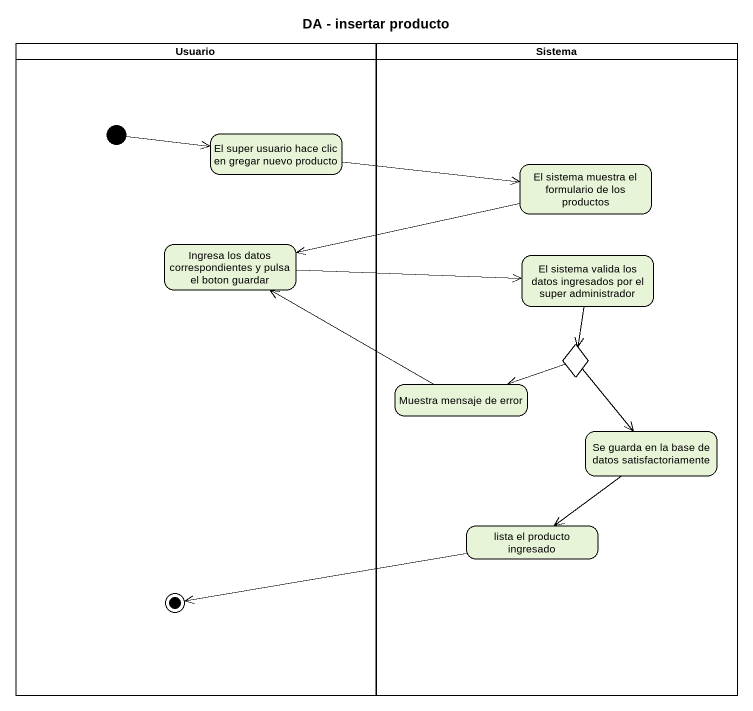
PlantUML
@startuml
title DA - insertar producto
hide empty description
state Usuario <<partition>> {
  state "El super usuario hace clic en gregar nuevo producto" as El_super_usuario_hace_clic
  state "Ingresa los datos correspondientes y pulsa el boton guardar" as Ingresa_los_datos
  state final1 <<end>>
  [*] -right-> El_super_usuario_hace_clic
}
state Sistema <<partition>> {
  state "El sistema muestra el formulario de los productos" as El_sistema_muestra_el
  state "El sistema valida los datos ingresados por el super administrador" as El_sistema_valida_los_datos
  state choice1 <<choice>>
  state "Muestra mensaje de error" as Muestra_mensaje_de_error
  state "Se guarda en la base de datos satisfactoriamente" as Se_guarda_en_la_base_de
  state "lista el producto ingresado" as lista_el_producto_ingresado
}
El_super_usuario_hace_clic -right-> El_sistema_muestra_el
El_sistema_muestra_el -left-> Ingresa_los_datos
Ingresa_los_datos -right-> El_sistema_valida_los_datos
El_sistema_valida_los_datos --> choice1
choice1 -left-> Muestra_mensaje_de_error
choice1 --> Se_guarda_en_la_base_de
Muestra_mensaje_de_error -left-> Ingresa_los_datos
Se_guarda_en_la_base_de --> lista_el_producto_ingresado
lista_el_producto_ingresado -left-> final1
@enduml
